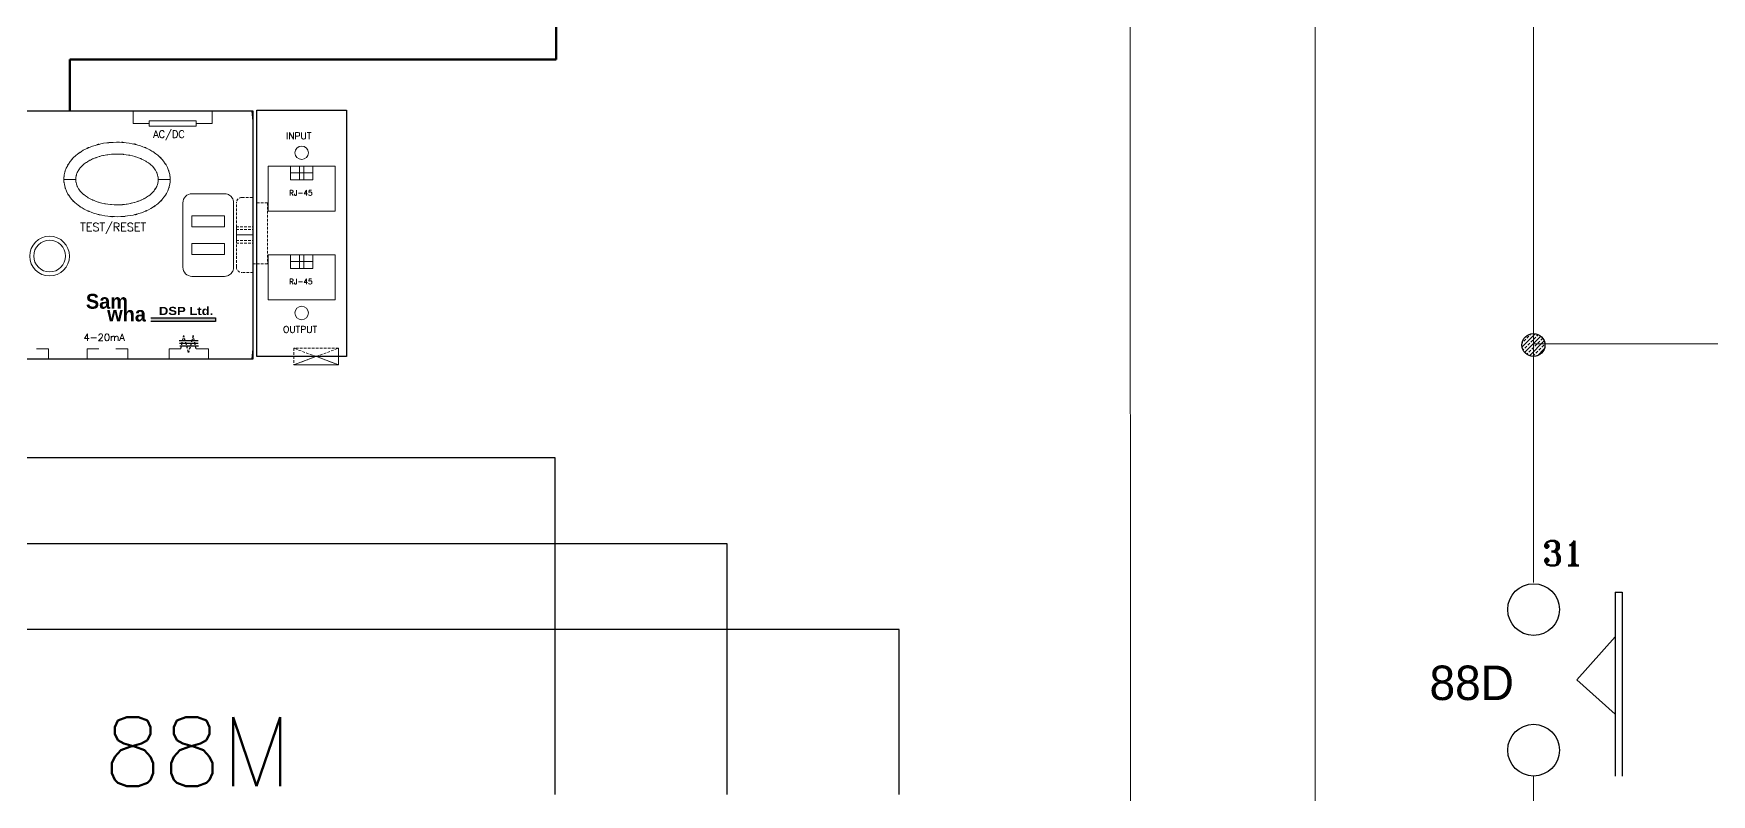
# Model space of a CAD drawing. Header units: millimetres. Extents: x 107 to 2900, y 85 to 3996.
# Drawn here: x 231.8 to 389.6, y 320.1 to 391.6 of the extents above; entities that cross this region are included whole.
import ezdxf
from ezdxf.enums import TextEntityAlignment as Align

# ---------------------------------------------------------------- set-up
doc = ezdxf.new("R2010")
doc.units = ezdxf.units.MM
doc.linetypes.add('DASHED2', pattern=[0.375, 0.25, -0.125])
doc.layers.add('70', color=7, linetype='Continuous')
doc.styles.add('SIMPLEX', font='SIMPLEX')
doc.styles.get("Standard").update_dxf_attribs({"font": 'BareunDotumPro1.ttf'})
doc.styles.add('STYLE2', font='romant.shx')

msp = doc.modelspace()

# ---------------------------------------------------------------- hatches: boundary and pattern name
msp.add_hatch(color=5).paths.add_polyline_path([(242.828, 364.52), (242.828, 364.866), (248.894, 364.866), (248.894, 364.52)])
at = {"layer": '70'}
h = msp.add_hatch(dxfattribs=at)
h.set_pattern_fill('ANSI33', color=256, scale=2.15937, style=0)
h.set_pattern_definition([(45, (2112.8877, -226.0332), (-0.38172635, 0.38172635), []), (45, (2113.2694, -226.0332), (-0.38172635, 0.38172635), [0.26992129, -0.13496065])])
h.paths.add_polyline_path([(372.85, 363.396, 0.4142136), (371.77, 362.316, 0.4142136), (372.85, 361.237)])
h.paths.add_polyline_path([(372.85, 363.396), (372.85, 362.316), (373.93, 362.316, 0.4142136)])
h.paths.add_polyline_path([(373.93, 362.316), (372.85, 362.316), (372.85, 361.237, 0.4142136)])

# ---------------------------------------------------------------- linework, layer by layer
at = {"color": 7, "lineweight": 30}
for p, q in [((252.429, 384.294), (173.117, 384.294)), ((252.429, 361.014), (252.429, 384.294)), ((173.117, 361.014), (252.429, 361.014))]:
    msp.add_line(p, q, dxfattribs=at)
at = {"color": 7, "lineweight": 15}
for p, q in [((234.634, 377.877), (235.753, 377.877)), ((244.632, 377.877), (243.513, 377.877))]:
    msp.add_line(p, q, dxfattribs=at)
at = {"color": 7, "lineweight": 0}
for p, q in [((245.824, 369.63), (245.824, 375.678)), ((246.682, 376.536), (249.745, 376.536)), ((250.603, 375.678), (250.603, 369.63)), ((246.682, 374.463), (249.745, 374.463)), ((246.682, 373.427), (249.745, 373.427)), ((246.682, 371.872), (249.745, 371.872)), ((246.682, 370.835), (249.745, 370.835)), ((249.745, 368.772), (246.682, 368.772))]:
    msp.add_line(p, q, dxfattribs=at)
at = {"color": 5}
for p, q in [((242.828, 364.866), (248.894, 364.866)), ((248.894, 364.866), (248.894, 364.52)), ((248.894, 364.52), (242.828, 364.52))]:
    msp.add_line(p, q, dxfattribs=at)
at = {"color": 7, "linetype": 'DASHED2'}
for p, q in [((245.639, 361.961), (245.916, 363.215)), ((246.356, 361.615), (245.916, 363.215)), ((246.796, 363.215), (246.356, 361.615)), ((247.073, 361.961), (246.796, 363.215))]:
    msp.add_line(p, q, dxfattribs=at)
at = {"color": 7}
for p, q in [((246.373, 362.723), (245.492, 362.723)), ((246.38, 362.472), (245.5, 362.472)), ((246.405, 362.222), (245.525, 362.222)), ((247.253, 362.723), (246.373, 362.723)), ((247.261, 362.472), (246.38, 362.472)), ((247.286, 362.222), (246.405, 362.222))]:
    msp.add_line(p, q, dxfattribs=at)
at = {"color": 0}
for p, q in [((380.543, 339.077), (380.543, 321.81)), ((381.177, 339.077), (381.177, 321.81))]:
    msp.add_line(p, q, dxfattribs=at)
for p, q in [((380.543, 339.077), (381.177, 339.077)), ((380.543, 334.892), (376.915, 330.859)), ((376.915, 330.859), (380.543, 327.615)), ((381.177, 321.81), (381.177, 321.81))]:
    msp.add_line(p, q)
at = {"color": 7, "lineweight": 15}
for radius in [1.865, 1.492]:
    msp.add_circle((233.291, 370.675), radius, dxfattribs=at)
at = {"color": 0}
for centre in [(372.861, 337.458), (372.861, 324.24)]:
    msp.add_circle(centre, 2.429, dxfattribs=at)
at = {"color": 7, "lineweight": 15}
for points, knots in [([(252.31, 384.294), (252.31, 384.291), (252.307, 384.289), (252.305, 384.289), (252.302, 384.289), (252.301, 384.291), (252.301, 384.294), (252.301, 384.296), (252.302, 384.299), (252.305, 384.299), (252.307, 384.299), (252.31, 384.296), (252.31, 384.294)], [0, 0, 0, 0, 1, 1, 1, 2, 2, 2, 3, 3, 3, 4, 4, 4, 4]), ([(234.634, 377.877), (234.671, 378.513), (234.602, 377.666), (234.668, 378.301), (234.915, 379.261), (234.543, 377.993), (234.854, 378.934), (235.364, 379.882), (234.643, 378.642), (235.215, 379.554), (235.995, 380.435), (234.92, 379.294), (235.753, 380.125), (236.796, 380.892), (235.378, 379.908), (236.462, 380.617), (237.758, 381.235), (236.011, 380.453), (237.336, 381.008), (238.879, 381.444), (236.808, 380.91), (238.371, 381.275), (240.169, 381.479), (237.766, 381.262), (239.572, 381.383), (241.401, 381.29), (238.967, 381.471), (240.789, 381.293), (242.377, 380.947), (240.272, 381.456), (241.842, 381.038), (243.191, 380.498), (241.412, 381.261), (242.732, 380.657), (243.841, 379.958), (242.388, 380.929), (243.458, 380.171), (244.315, 379.348), (243.207, 380.479), (244.012, 379.606), (244.606, 378.698), (243.855, 379.933), (244.388, 378.988), (244.718, 378.052), (244.32, 379.313), (244.587, 378.358), (244.672, 377.637), (244.583, 378.6), (244.632, 377.877)], [0, 0, 0, 0, 1, 1, 1, 2, 2, 2, 3, 3, 3, 4, 4, 4, 5, 5, 5, 6, 6, 6, 7, 7, 7, 8, 8, 8, 9, 9, 9, 10, 10, 10, 11, 11, 11, 12, 12, 12, 13, 13, 13, 14, 14, 14, 15, 15, 15, 16, 16, 16, 16]), ([(235.753, 377.877), (235.761, 378.102), (235.746, 377.802), (235.76, 378.026), (235.794, 378.267), (235.745, 377.947), (235.785, 378.186), (235.849, 378.44), (235.759, 378.103), (235.83, 378.354), (235.926, 378.614), (235.793, 378.27), (235.897, 378.526), (236.026, 378.784), (235.849, 378.442), (235.985, 378.697), (236.147, 378.95), (235.927, 378.615), (236.096, 378.865), (236.291, 379.113), (236.027, 378.785), (236.228, 379.028), (236.456, 379.269), (236.148, 378.952), (236.382, 379.186), (236.643, 379.418), (236.292, 379.113), (236.558, 379.339), (236.854, 379.561), (236.457, 379.27), (236.757, 379.485), (237.089, 379.697), (236.643, 379.419), (236.979, 379.623), (237.352, 379.825), (236.853, 379.562), (237.229, 379.755), (237.642, 379.942), (237.089, 379.698), (237.506, 379.877), (237.958, 380.045), (237.353, 379.826), (237.808, 379.987), (238.307, 380.136), (237.64, 379.943), (238.142, 380.083), (238.697, 380.209), (237.955, 380.047), (238.513, 380.164), (239.137, 380.262), (238.304, 380.139), (238.93, 380.225), (239.631, 380.285), (238.695, 380.215), (239.397, 380.26), (240.175, 380.266), (239.138, 380.27), (239.916, 380.258), (240.767, 380.192), (239.633, 380.295), (240.482, 380.207), (241.374, 380.051), (240.189, 380.276), (241.075, 380.095), (241.934, 379.849), (240.795, 380.195), (241.644, 379.922), (242.411, 379.599), (241.396, 380.047), (242.151, 379.697), (242.817, 379.306), (241.94, 379.845), (242.59, 379.428), (243.155, 378.967), (242.417, 379.599), (242.959, 379.112), (243.415, 378.571), (242.829, 379.31), (243.252, 378.743), (243.567, 378.12), (243.178, 378.965), (243.446, 378.321), (243.573, 377.659), (243.44, 378.546), (243.513, 377.877)], [0, 0, 0, 0, 1, 1, 1, 2, 2, 2, 3, 3, 3, 4, 4, 4, 5, 5, 5, 6, 6, 6, 7, 7, 7, 8, 8, 8, 9, 9, 9, 10, 10, 10, 11, 11, 11, 12, 12, 12, 13, 13, 13, 14, 14, 14, 15, 15, 15, 16, 16, 16, 17, 17, 17, 18, 18, 18, 19, 19, 19, 20, 20, 20, 21, 21, 21, 22, 22, 22, 23, 23, 23, 24, 24, 24, 25, 25, 25, 26, 26, 26, 27, 27, 27, 28, 28, 28, 28]), ([(244.632, 377.877), (244.594, 377.24), (244.664, 378.087), (244.598, 377.453), (244.35, 376.493), (244.722, 377.76), (244.411, 376.82), (243.902, 375.871), (244.623, 377.111), (244.051, 376.199), (243.27, 375.319), (244.346, 376.46), (243.513, 375.629), (242.469, 374.862), (243.888, 375.846), (242.803, 375.137), (241.508, 374.518), (243.254, 375.3), (241.93, 374.746), (240.386, 374.309), (242.456, 374.844), (240.894, 374.478), (239.096, 374.275), (241.499, 374.491), (239.693, 374.37), (237.864, 374.464), (240.299, 374.283), (238.476, 374.461), (236.888, 374.808), (238.994, 374.298), (237.424, 374.716), (236.075, 375.256), (237.854, 374.492), (236.534, 375.098), (235.425, 375.796), (236.877, 374.826), (235.807, 375.583), (234.95, 376.406), (236.059, 375.275), (235.253, 376.148), (234.66, 377.056), (235.41, 375.821), (234.878, 376.766), (234.547, 377.701), (234.946, 376.441), (234.678, 377.396), (234.593, 378.116), (234.682, 377.154), (234.634, 377.877)], [0, 0, 0, 0, 1, 1, 1, 2, 2, 2, 3, 3, 3, 4, 4, 4, 5, 5, 5, 6, 6, 6, 7, 7, 7, 8, 8, 8, 9, 9, 9, 10, 10, 10, 11, 11, 11, 12, 12, 12, 13, 13, 13, 14, 14, 14, 15, 15, 15, 16, 16, 16, 16]), ([(243.513, 377.877), (243.504, 377.653), (243.519, 377.951), (243.505, 377.728), (243.472, 377.487), (243.521, 377.807), (243.481, 377.568), (243.416, 377.315), (243.506, 377.651), (243.435, 377.4), (243.339, 377.141), (243.473, 377.484), (243.369, 377.228), (243.239, 376.97), (243.416, 377.311), (243.28, 377.057), (243.118, 376.803), (243.339, 377.139), (243.169, 376.89), (242.975, 376.642), (243.239, 376.968), (243.038, 376.726), (242.809, 376.486), (243.117, 376.803), (242.883, 376.568), (242.622, 376.335), (242.974, 376.641), (242.707, 376.415), (242.412, 376.193), (242.809, 376.485), (242.509, 376.269), (242.177, 376.058), (242.622, 376.335), (242.286, 376.13), (241.914, 375.93), (242.413, 376.192), (242.037, 375.999), (241.624, 375.812), (242.177, 376.056), (241.76, 375.877), (241.307, 375.708), (241.913, 375.928), (241.457, 375.768), (240.959, 375.618), (241.625, 375.811), (241.124, 375.671), (240.568, 375.544), (241.311, 375.706), (240.753, 375.59), (240.129, 375.491), (240.962, 375.615), (240.336, 375.529), (239.635, 375.469), (240.571, 375.538), (239.868, 375.494), (239.091, 375.488), (240.128, 375.484), (239.35, 375.496), (238.499, 375.561), (239.633, 375.459), (238.783, 375.547), (237.891, 375.702), (239.077, 375.478), (238.19, 375.659), (237.333, 375.905), (238.471, 375.559), (237.621, 375.832), (236.854, 376.155), (237.87, 375.707), (237.114, 376.056), (236.448, 376.447), (237.325, 375.908), (236.675, 376.326), (236.111, 376.786), (236.849, 376.154), (236.307, 376.642), (235.851, 377.182), (236.436, 376.444), (236.014, 377.011), (235.699, 377.633), (236.088, 376.789), (235.82, 377.433), (235.692, 378.095), (235.826, 377.207), (235.753, 377.877)], [0, 0, 0, 0, 1, 1, 1, 2, 2, 2, 3, 3, 3, 4, 4, 4, 5, 5, 5, 6, 6, 6, 7, 7, 7, 8, 8, 8, 9, 9, 9, 10, 10, 10, 11, 11, 11, 12, 12, 12, 13, 13, 13, 14, 14, 14, 15, 15, 15, 16, 16, 16, 17, 17, 17, 18, 18, 18, 19, 19, 19, 20, 20, 20, 21, 21, 21, 22, 22, 22, 23, 23, 23, 24, 24, 24, 25, 25, 25, 26, 26, 26, 27, 27, 27, 28, 28, 28, 28]), ([(252.433, 363.141), (252.433, 363.139), (252.432, 363.137), (252.429, 363.137), (252.426, 363.137), (252.423, 363.139), (252.423, 363.141), (252.423, 363.144), (252.426, 363.146), (252.429, 363.146), (252.432, 363.146), (252.433, 363.144), (252.433, 363.141)], [0, 0, 0, 0, 1, 1, 1, 2, 2, 2, 3, 3, 3, 4, 4, 4, 4]), ([(252.31, 361.014), (252.31, 361.012), (252.307, 361.01), (252.305, 361.01), (252.302, 361.01), (252.301, 361.012), (252.301, 361.014), (252.301, 361.017), (252.302, 361.019), (252.305, 361.019), (252.307, 361.019), (252.31, 361.017), (252.31, 361.014)], [0, 0, 0, 0, 1, 1, 1, 2, 2, 2, 3, 3, 3, 4, 4, 4, 4])]:
    msp.add_open_spline(points, degree=3, knots=knots, dxfattribs=at)
for points in [[(252.429, 383.041), (252.393, 383.459), (252.351, 383.876), (252.305, 384.294)], [(252.305, 361.014), (252.351, 361.432), (252.393, 361.849), (252.429, 362.268)]]:
    msp.add_open_spline(points, degree=3, dxfattribs=at)
at = {"color": 7, "lineweight": 0}
for points in [[(246.682, 376.536), (246.208, 376.536), (245.824, 376.151), (245.824, 375.678)], [(245.824, 369.63), (245.824, 369.157), (246.208, 368.772), (246.682, 368.772)]]:
    msp.add_open_spline(points, degree=3, dxfattribs=at)
for points in [[(250.603, 375.678), (250.557, 376.078), (250.641, 375.547), (250.561, 375.943), (250.394, 376.31), (250.637, 375.832), (250.439, 376.182), (250.167, 376.479), (250.546, 376.1), (250.249, 376.372), (249.899, 376.57), (250.377, 376.327), (250.01, 376.494), (249.615, 376.574), (250.145, 376.49), (249.745, 376.536)], [(249.745, 368.772), (250.145, 368.818), (249.615, 368.734), (250.01, 368.814), (250.377, 368.981), (249.899, 368.738), (250.249, 368.936), (250.546, 369.208), (250.167, 368.829), (250.439, 369.126), (250.637, 369.477), (250.394, 368.999), (250.561, 369.365), (250.641, 369.76), (250.557, 369.23), (250.603, 369.63)]]:
    msp.add_open_spline(points, degree=3, knots=[0, 0, 0, 0, 1, 1, 1, 2, 2, 2, 3, 3, 3, 4, 4, 4, 5, 5, 5, 5], dxfattribs=at)
at = {"layer": '70', "lineweight": 15}
for p, q in [((352.309, 243.05), (352.305, 588.389)), ((372.85, 407.728), (372.85, 339.991)), ((241.158, 383.137), (241.158, 384.294)), ((248.573, 383.137), (248.573, 384.294)), ((242.65, 383.137), (241.158, 383.137)), ((242.65, 383.382), (247.08, 383.382)), ((242.65, 382.876), (242.65, 383.382)), ((247.08, 382.876), (242.65, 382.876)), ((247.08, 382.876), (247.08, 383.382)), ((247.08, 383.137), (248.573, 383.137)), ((252.789, 375.668), (252.789, 369.941)), ((252.789, 372.173), (252.789, 373.436)), ((232.05, 361.961), (233.199, 361.961)), ((233.199, 361.961), (233.199, 361.014)), ((237.917, 361.961), (236.815, 361.961)), ((236.815, 361.961), (236.815, 361.014)), ((239.511, 361.961), (240.66, 361.961)), ((240.66, 361.961), (240.66, 361.014)), ((245.639, 361.961), (244.538, 361.961)), ((244.538, 361.961), (244.538, 361.014)), ((247.073, 361.961), (248.222, 361.961)), ((248.222, 361.961), (248.222, 361.014)), ((372.85, 362.42), (441.236, 362.42)), ((372.85, 321.81), (372.85, 265.973))]:
    msp.add_line(p, q, dxfattribs=at)
at = {"layer": '70', "color": 1, "lineweight": 15}
msp.add_line((334.937, 177.362), (334.933, 537.71), dxfattribs=at)
at = {"layer": '70', "color": 1, "linetype": 'ByBlock', "lineweight": 50}
for p, q in [((280.95, 395.427), (280.95, 389.167)), ((235.204, 389.167), (280.95, 389.167)), ((235.204, 389.167), (235.204, 384.294))]:
    msp.add_line(p, q, dxfattribs=at)
at = {"layer": '70', "lineweight": 30}
for p, q in [((252.789, 361.225), (252.789, 384.384)), ((252.789, 384.384), (261.211, 384.384)), ((261.211, 384.384), (261.211, 361.225)), ((261.211, 361.225), (252.789, 361.225))]:
    msp.add_line(p, q, dxfattribs=at)
at = {"layer": '70', "color": 4, "lineweight": 15}
for p, q in [((253.842, 379.121), (260.158, 379.121)), ((253.842, 374.91), (253.842, 379.121)), ((255.947, 377.857), (255.947, 379.121)), ((256.79, 377.857), (256.79, 379.121)), ((257.211, 379.121), (257.211, 377.857)), ((258.053, 379.121), (258.053, 377.857)), ((260.158, 379.121), (260.158, 374.91)), ((255.947, 378.489), (258.053, 378.489)), ((255.947, 377.857), (258.053, 377.857)), ((260.158, 374.91), (253.842, 374.91)), ((253.842, 370.784), (260.158, 370.784)), ((253.842, 366.574), (253.842, 370.784)), ((255.947, 369.521), (255.947, 370.784)), ((255.947, 370.153), (258.053, 370.153)), ((255.947, 369.521), (258.053, 369.521)), ((256.79, 369.521), (256.79, 370.784)), ((257.211, 370.784), (257.211, 369.521)), ((258.053, 370.784), (258.053, 369.521)), ((260.158, 370.784), (260.158, 366.574)), ((260.158, 366.574), (253.842, 366.574))]:
    msp.add_line(p, q, dxfattribs=at)
at = {"layer": '70', "linetype": 'DASHED2', "lineweight": 15}
for p, q in [((250.855, 369.653), (250.855, 375.665)), ((251.373, 376.183), (252.429, 376.183)), ((252.429, 368.772), (252.429, 376.546)), ((252.789, 375.668), (253.77, 375.668)), ((253.77, 375.668), (253.77, 369.941)), ((250.855, 373.437), (252.429, 373.437)), ((250.855, 373.437), (250.855, 371.882)), ((250.855, 373.177), (252.429, 373.177)), ((252.429, 372.659), (250.855, 372.659)), ((250.855, 372.659), (252.429, 372.659)), ((252.429, 373.437), (252.429, 371.882)), ((250.855, 372.141), (252.429, 372.141)), ((250.855, 371.882), (252.429, 371.882)), ((253.77, 369.941), (252.368, 369.941)), ((252.429, 369.135), (251.373, 369.135))]:
    msp.add_line(p, q, dxfattribs=at)
at = {"layer": '70', "lineweight": 13}
for p, q in [((246.682, 374.463), (246.682, 373.427)), ((249.745, 374.463), (249.745, 373.427)), ((246.682, 371.872), (246.682, 370.835)), ((249.745, 371.872), (249.745, 370.835)), ((260.466, 360.461), (260.466, 362.016)), ((258.323, 361.225), (256.255, 360.461)), ((256.255, 360.461), (260.466, 360.461)), ((256.255, 360.461), (260.466, 360.461)), ((260.466, 360.461), (258.398, 361.225))]:
    msp.add_line(p, q, dxfattribs=at)
at = {"layer": '70', "color": 0, "linetype": 'DASHED2', "lineweight": 13}
for p, q in [((260.466, 362.016), (256.255, 362.016)), ((256.255, 360.461), (260.466, 362.016)), ((260.466, 360.461), (256.255, 362.016)), ((256.255, 362.016), (256.255, 360.461))]:
    msp.add_line(p, q, dxfattribs=at)
at = {"layer": '70', "color": 0, "lineweight": 30}
for p, q in [((195.314, 351.746), (280.805, 351.746)), ((280.805, 351.746), (280.805, 320.081)), ((211.51, 343.665), (297, 343.665)), ((297, 343.665), (297, 320.081)), ((313.195, 335.584), (227.705, 335.584)), ((313.195, 320.081), (313.195, 335.584))]:
    msp.add_line(p, q, dxfattribs=at)
at = {"layer": '70', "lineweight": 15}
for centre in [(257, 380.384), (257, 365.331)]:
    msp.add_circle(centre, 0.632, dxfattribs=at)
at = {"layer": '70'}
msp.add_circle((372.85, 362.316), 1.08, dxfattribs=at)
at = {"layer": '70', "linetype": 'DASHED2', "lineweight": 15}
for centre, start, end in [((251.373, 375.665), 90, 180), ((251.373, 369.653), 180, 270)]:
    msp.add_arc(centre, 0.518, start, end, dxfattribs=at)

# ---------------------------------------------------------------- texts
at = {"color": 0, "style": 'STYLE2'}
for s, height, p in [('AC/DC', 0.6754, (243.032, 381.798)), ('INPUT', 0.626, (255.521, 381.663)), ('RJ-45', 0.5008, (255.817, 376.369)), ('TEST/RESET', 0.7704, (236.162, 373.018)), ('RJ-45', 0.5008, (255.817, 368.032)), ('4-20mA', 0.6754, (236.484, 362.699)), ('OUTPUT', 0.626, (255.256, 363.472)), ('31', 2.3056, (373.658, 341.595))]:
    msp.add_text(s, height=height, dxfattribs=at).set_placement(p)
at = {"color": 0, "linetype": 'Continuous'}
msp.add_text('88D', height=3.2391, dxfattribs=at).set_placement((367.041, 330.572), align=Align.MIDDLE)
at = {"color": 0, "linetype": 'Continuous', "style": 'SIMPLEX'}
msp.add_text(' 88M', height=6.4781, dxfattribs=at).set_placement((233.885, 320.849))
at = {"color": 20, "insert": (236.707, 367.127), "char_height": 1.39927, "width": 5.02836, "attachment_point": 1}
msp.add_mtext('{\\fPump Demi Bold LET|b0|i0|c0|p2;Sam}', dxfattribs=at)
at = {"color": 5, "insert": (238.71, 365.93), "char_height": 1.39927, "width": 5.02836, "attachment_point": 1}
msp.add_mtext('{\\fPump Demi Bold LET|b0|i0|c0|p2;wha}', dxfattribs=at)
at = {"color": 0, "insert": (243.571, 365.905), "char_height": 0.7675, "width": 13.6557, "attachment_point": 1}
msp.add_mtext('{\\fArial Black|b0|i0|c0|p34;DSP Ltd.}', dxfattribs=at)

doc.saveas('drawing.dxf')
